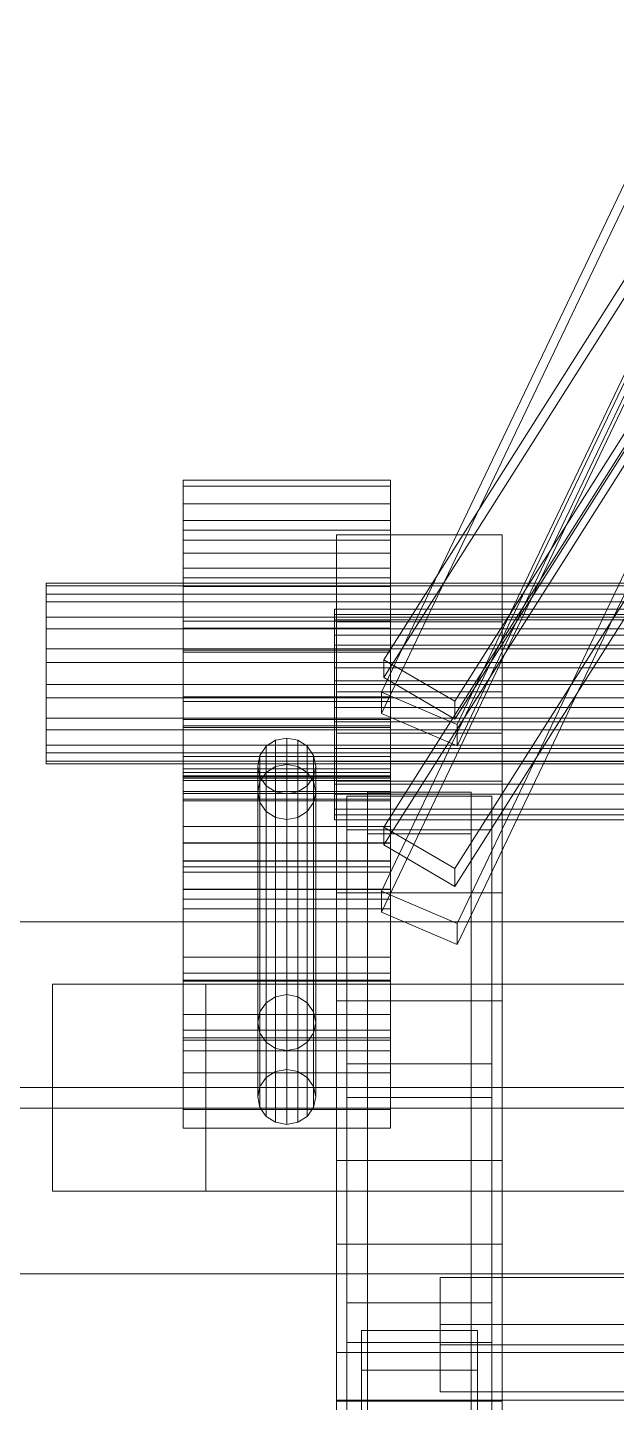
# Model space of a CAD drawing. Header units: millimetres. Extents: x -2500 to 58855, y -53268 to 6837.
# Drawn here: x -524.5 to -382.5, y -32676.1 to -32344 of the extents above; entities that cross this region are included whole.
import ezdxf

# ---------------------------------------------------------------- set-up
doc = ezdxf.new("R2010")
doc.units = ezdxf.units.MM
for name, color, linetype, lineweight in [('frontal_C01', 7, 'Continuous', 0), ('frontal_C03', 7, 'Continuous', 0), ('frontal_secador', 7, 'Continuous', 0)]:
    doc.layers.add(name, color=color, linetype=linetype, lineweight=lineweight)

msp = doc.modelspace()

# ---------------------------------------------------------------- linework, layer by layer
at = {"layer": 'frontal_C01'}
for p, q in [((-439.114, -32504.528), (-299.114, -32210.846)), ((-439.114, -32509.65), (-299.114, -32215.969)), ((-280.886, -32218.645), (-420.886, -32512.326)), ((-420.886, -32517.449), (-280.886, -32223.768)), ((-439.114, -32552.554), (-299.114, -32258.872)), ((-439.114, -32557.676), (-299.114, -32263.995)), ((-280.886, -32266.671), (-420.886, -32560.352)), ((-420.886, -32565.475), (-280.886, -32271.794)), ((-487, -32467.819), (-487, -32463.049)), ((-487, -32463.049), (-487, -32465.419)), ((-437, -32463.049), (-487, -32463.049)), ((-437, -32465.419), (-437, -32463.049)), ((-437, -32463.049), (-437, -32467.819)), ((-487, -32465.419), (-487, -32474.567)), ((-437, -32465.419), (-487, -32465.419)), ((-410, -32466.523), (-450, -32466.523)), ((-450, -32466.523), (-450, -32504.418)), ((-450, -32637.817), (-450, -32466.523)), ((-437, -32474.567), (-437, -32465.419)), ((-410, -32504.418), (-410, -32466.523)), ((-410, -32466.523), (-410, -32637.817)), ((-487, -32479.002), (-487, -32467.819)), ((-437, -32467.819), (-487, -32467.819)), ((-437, -32467.819), (-437, -32479.002)), ((-487, -32474.567), (-487, -32489.101)), ((-437, -32474.567), (-487, -32474.567)), ((-437, -32489.101), (-437, -32474.567)), ((-487, -32494.896), (-487, -32479.002)), ((-437, -32479.002), (-487, -32479.002)), ((-437, -32479.002), (-437, -32494.896)), ((-450.5, -32487.089), (-450.5, -32484.501)), ((-450.5, -32484.501), (-450.5, -32485.787)), ((-342.5, -32484.501), (-450.5, -32484.501)), ((-450.5, -32485.787), (-450.5, -32490.75)), ((-342.5, -32485.787), (-450.5, -32485.787)), ((-487, -32489.101), (-487, -32506.808)), ((-437, -32489.101), (-487, -32489.101)), ((-450.5, -32493.157), (-450.5, -32487.089)), ((-342.5, -32487.089), (-450.5, -32487.089)), ((-437, -32506.808), (-437, -32489.101)), ((-450.5, -32490.75), (-450.5, -32498.635)), ((-342.5, -32490.75), (-450.5, -32490.75)), ((-450.5, -32501.78), (-450.5, -32493.157)), ((-342.5, -32493.157), (-450.5, -32493.157)), ((-487, -32513.081), (-487, -32494.896)), ((-487, -32494.896), (-437, -32494.896)), ((-437, -32494.896), (-437, -32513.081)), ((-450.5, -32498.635), (-450.5, -32508.243)), ((-342.5, -32498.635), (-450.5, -32498.635)), ((-450.5, -32511.646), (-450.5, -32501.78)), ((-450.5, -32501.78), (-342.5, -32501.78)), ((-487, -32506.808), (-487, -32524.993)), ((-437, -32506.808), (-487, -32506.808)), ((-450, -32504.418), (-410, -32504.418)), ((-450, -32675.711), (-450, -32504.418)), ((-420.886, -32512.326), (-439.114, -32504.528)), ((-439.114, -32504.528), (-439.114, -32509.65)), ((-437, -32524.993), (-437, -32506.808)), ((-410, -32675.711), (-410, -32504.418)), ((-450.5, -32508.243), (-450.5, -32518.109)), ((-342.5, -32508.243), (-450.5, -32508.243)), ((-439.114, -32509.65), (-420.886, -32517.449)), ((-487, -32591.128), (-487, -32511.084)), ((-487, -32511.084), (-437, -32511.084)), ((-487, -32525.295), (-487, -32511.084)), ((-487, -32530.788), (-487, -32513.081)), ((-437, -32513.081), (-487, -32513.081)), ((-450.5, -32521.253), (-450.5, -32511.646)), ((-342.5, -32511.646), (-450.5, -32511.646)), ((-437, -32511.084), (-437, -32591.128)), ((-437, -32511.084), (-437, -32525.295)), ((-437, -32513.081), (-437, -32530.788)), ((-420.886, -32517.449), (-420.886, -32512.326)), ((-450.5, -32518.109), (-450.5, -32526.732)), ((-342.5, -32518.109), (-450.5, -32518.109)), ((-464.679, -32522.502), (-466.95, -32523.939)), ((-462, -32521.997), (-464.679, -32522.502)), ((-464.679, -32596.142), (-464.679, -32522.502)), ((-459.321, -32522.502), (-462, -32521.997)), ((-462, -32595.637), (-462, -32521.997)), ((-457.05, -32523.939), (-459.321, -32522.502)), ((-459.321, -32596.142), (-459.321, -32522.502)), ((-450.5, -32529.139), (-450.5, -32521.253)), ((-342.5, -32521.253), (-450.5, -32521.253)), ((-487, -32582.339), (-487, -32524.707)), ((-487, -32524.707), (-437, -32524.707)), ((-487, -32530.391), (-487, -32524.707)), ((-487, -32524.993), (-487, -32540.886)), ((-437, -32524.993), (-487, -32524.993)), ((-437, -32525.295), (-487, -32525.295)), ((-487, -32525.295), (-487, -32605.338)), ((-468.467, -32526.09), (-469, -32528.628)), ((-466.95, -32523.939), (-468.467, -32526.09)), ((-468.467, -32599.731), (-468.467, -32526.09)), ((-466.95, -32597.579), (-466.95, -32523.939)), ((-455.533, -32526.09), (-457.05, -32523.939)), ((-457.05, -32597.579), (-457.05, -32523.939)), ((-455, -32528.628), (-455.533, -32526.09)), ((-455.533, -32599.731), (-455.533, -32526.09)), ((-450.5, -32526.732), (-450.5, -32532.8)), ((-342.5, -32526.732), (-450.5, -32526.732)), ((-437, -32524.707), (-437, -32582.339)), ((-437, -32524.707), (-437, -32530.391)), ((-437, -32540.886), (-437, -32524.993)), ((-437, -32605.338), (-437, -32525.295)), ((-487, -32586.128), (-487, -32528.497)), ((-487, -32528.497), (-437, -32528.497)), ((-487, -32552.181), (-487, -32528.497)), ((-469, -32528.628), (-468.467, -32531.166)), ((-469, -32602.268), (-469, -32528.628)), ((-455.533, -32531.166), (-455, -32528.628)), ((-455, -32528.628), (-455, -32602.268)), ((-450.5, -32534.102), (-450.5, -32529.139)), ((-342.5, -32529.139), (-450.5, -32529.139)), ((-437, -32528.497), (-437, -32586.128)), ((-437, -32528.497), (-437, -32552.181)), ((-437, -32530.391), (-487, -32530.391)), ((-487, -32530.391), (-487, -32588.023)), ((-487, -32545.322), (-487, -32530.788)), ((-437, -32530.788), (-487, -32530.788)), ((-468.467, -32531.166), (-466.95, -32533.317)), ((-468.467, -32604.806), (-468.467, -32531.166)), ((-466.95, -32533.317), (-464.679, -32534.755)), ((-466.95, -32606.958), (-466.95, -32533.317)), ((-459.321, -32534.755), (-457.05, -32533.317)), ((-457.05, -32533.317), (-455.533, -32531.166)), ((-457.05, -32606.958), (-457.05, -32533.317)), ((-455.533, -32604.806), (-455.533, -32531.166)), ((-450.5, -32532.8), (-450.5, -32535.388)), ((-342.5, -32532.8), (-450.5, -32532.8)), ((-437, -32588.023), (-437, -32530.391)), ((-437, -32530.788), (-437, -32545.322)), ((-464.679, -32534.755), (-462, -32535.26)), ((-464.679, -32608.395), (-464.679, -32534.755)), ((-462, -32535.26), (-459.321, -32534.755)), ((-462, -32608.9), (-462, -32535.26)), ((-459.321, -32608.395), (-459.321, -32534.755)), ((-450.5, -32535.388), (-450.5, -32534.102)), ((-342.5, -32534.102), (-450.5, -32534.102)), ((-342.5, -32535.388), (-450.5, -32535.388)), ((-487, -32540.886), (-487, -32552.07)), ((-437, -32540.886), (-487, -32540.886)), ((-437, -32552.07), (-437, -32540.886)), ((-487, -32554.47), (-487, -32545.322)), ((-437, -32545.322), (-487, -32545.322)), ((-437, -32545.322), (-437, -32554.47)), ((-487, -32552.07), (-487, -32556.84)), ((-437, -32552.07), (-487, -32552.07)), ((-437, -32552.181), (-487, -32552.181)), ((-487, -32552.181), (-487, -32609.812)), ((-420.886, -32560.352), (-439.114, -32552.554)), ((-439.114, -32552.554), (-439.114, -32557.676)), ((-437, -32556.84), (-437, -32552.07)), ((-437, -32609.812), (-437, -32552.181)), ((-487, -32556.84), (-487, -32554.47)), ((-437, -32554.47), (-487, -32554.47)), ((-437, -32554.47), (-437, -32556.84)), ((-437, -32556.84), (-487, -32556.84)), ((-439.114, -32557.676), (-420.886, -32565.475)), ((-420.886, -32565.475), (-420.886, -32560.352)), ((-437, -32582.339), (-487, -32582.339)), ((-487, -32582.339), (-487, -32588.023)), ((-437, -32588.023), (-437, -32582.339)), ((-437, -32586.128), (-487, -32586.128)), ((-487, -32586.128), (-487, -32609.812)), ((-437, -32609.812), (-437, -32586.128)), ((-487, -32588.023), (-437, -32588.023)), ((-437, -32591.128), (-487, -32591.128)), ((-487, -32591.128), (-487, -32605.338)), ((-437, -32605.338), (-437, -32591.128)), ((-466.95, -32597.579), (-464.679, -32596.142)), ((-464.679, -32596.142), (-462, -32595.637)), ((-462, -32595.637), (-459.321, -32596.142)), ((-459.321, -32596.142), (-457.05, -32597.579)), ((-469, -32602.268), (-468.467, -32599.731)), ((-468.467, -32599.731), (-466.95, -32597.579)), ((-457.05, -32597.579), (-455.533, -32599.731)), ((-455.533, -32599.731), (-455, -32602.268)), ((-468.467, -32604.806), (-469, -32602.268)), ((-455, -32602.268), (-455.533, -32604.806)), ((-487, -32605.338), (-437, -32605.338)), ((-466.95, -32606.958), (-468.467, -32604.806)), ((-455.533, -32604.806), (-457.05, -32606.958)), ((-464.679, -32608.395), (-466.95, -32606.958)), ((-462, -32608.9), (-464.679, -32608.395)), ((-459.321, -32608.395), (-462, -32608.9)), ((-457.05, -32606.958), (-459.321, -32608.395)), ((-487, -32609.812), (-437, -32609.812)), ((-410, -32637.817), (-450, -32637.817)), ((-450, -32637.817), (-450, -32675.711)), ((-450, -32746.676), (-450, -32637.817)), ((-410, -32675.711), (-410, -32637.817)), ((-410, -32637.817), (-410, -32746.676)), ((-425, -32662.134), (-425, -32645.87)), ((-425, -32645.87), (425, -32645.87)), ((-425, -32657.238), (-425, -32645.87)), ((-447.5, -32661.566), (-447.5, -32651.961)), ((-447.5, -32651.961), (-412.5, -32651.961)), ((-447.5, -32926.695), (-447.5, -32651.961)), ((-412.5, -32651.961), (-412.5, -32661.566)), ((-412.5, -32651.961), (-412.5, -32926.695)), ((-444, -32668.278), (-444, -32658.673)), ((-444, -32658.673), (-416, -32658.673)), ((-444, -32742.233), (-444, -32658.673)), ((425, -32657.238), (-425, -32657.238)), ((-425, -32657.238), (-425, -32673.503)), ((-416, -32658.673), (-416, -32668.278)), ((-416, -32658.673), (-416, -32742.233)), ((-412.5, -32661.566), (-447.5, -32661.566)), ((-447.5, -32936.3), (-447.5, -32661.566)), ((425, -32662.134), (-425, -32662.134)), ((-425, -32662.134), (-425, -32673.503)), ((-412.5, -32936.3), (-412.5, -32661.566)), ((-416, -32668.278), (-444, -32668.278)), ((-444, -32668.278), (-444, -32751.838)), ((-416, -32751.838), (-416, -32668.278)), ((-450, -32675.711), (-410, -32675.711)), ((-450, -32784.57), (-450, -32675.711)), ((-425, -32673.503), (425, -32673.503)), ((-410, -32784.57), (-410, -32675.711))]:
    msp.add_line(p, q, dxfattribs=at)
at = {"layer": 'frontal_C03'}
for p, q in [((-438.542, -32496.708), (-298.542, -32275.205)), ((-298.542, -32279.514), (-438.542, -32501.017)), ((-421.458, -32506.722), (-281.458, -32285.22)), ((-421.458, -32511.031), (-281.458, -32289.529)), ((-438.542, -32537.104), (-298.542, -32315.602)), ((-298.542, -32319.911), (-438.542, -32541.413)), ((-421.458, -32547.119), (-281.458, -32325.616)), ((-421.458, -32551.428), (-281.458, -32329.925)), ((-487, -32459.044), (-487, -32453.338)), ((-487, -32453.338), (-487, -32454.736)), ((-437, -32453.338), (-487, -32453.338)), ((-437, -32454.736), (-437, -32453.338)), ((-437, -32453.338), (-437, -32459.044)), ((-487, -32454.736), (-487, -32463.026)), ((-437, -32454.736), (-487, -32454.736)), ((-437, -32463.026), (-437, -32454.736)), ((-487, -32470.984), (-487, -32459.044)), ((-437, -32459.044), (-487, -32459.044)), ((-437, -32459.044), (-437, -32470.984)), ((-487, -32463.026), (-487, -32476.944)), ((-437, -32463.026), (-487, -32463.026)), ((-437, -32476.944), (-437, -32463.026)), ((-487, -32487.342), (-487, -32470.984)), ((-437, -32470.984), (-487, -32470.984)), ((-437, -32470.984), (-437, -32487.342)), ((-487, -32476.944), (-487, -32494.372)), ((-437, -32476.944), (-487, -32476.944)), ((-437, -32494.372), (-437, -32476.944)), ((-520, -32480.829), (-520, -32478.158)), ((-520, -32478.158), (-520, -32478.813)), ((520, -32478.158), (-520, -32478.158)), ((-520, -32478.813), (-520, -32482.693)), ((520, -32478.813), (-520, -32478.813)), ((-520, -32486.418), (-520, -32480.829)), ((520, -32480.829), (-520, -32480.829)), ((-520, -32482.693), (-520, -32489.208)), ((520, -32482.693), (-520, -32482.693)), ((-520, -32494.075), (-520, -32486.418)), ((520, -32486.418), (-520, -32486.418)), ((-520, -32489.208), (-520, -32497.366)), ((520, -32489.208), (-520, -32489.208)), ((-487, -32505.628), (-487, -32487.342)), ((-487, -32487.342), (-437, -32487.342)), ((-410, -32487.515), (-450, -32487.515)), ((-450, -32487.515), (-450, -32526.037)), ((-450, -32514.446), (-450, -32487.515)), ((-437, -32487.342), (-437, -32505.628)), ((-410, -32526.037), (-410, -32487.515)), ((-410, -32487.515), (-410, -32514.446)), ((-520, -32502.634), (-520, -32494.075)), ((-520, -32494.075), (520, -32494.075)), ((-487, -32494.372), (-487, -32512.658)), ((-437, -32494.372), (-487, -32494.372)), ((-421.458, -32506.722), (-438.542, -32496.708)), ((-438.542, -32496.708), (-438.542, -32501.017)), ((-437, -32512.658), (-437, -32494.372)), ((-520, -32497.366), (-520, -32505.925)), ((520, -32497.366), (-520, -32497.366)), ((-520, -32510.792), (-520, -32502.634)), ((520, -32502.634), (-520, -32502.634)), ((-438.542, -32501.017), (-421.458, -32511.031)), ((-520, -32505.925), (-520, -32513.582)), ((520, -32505.925), (-520, -32505.925)), ((-487, -32523.056), (-487, -32505.628)), ((-437, -32505.628), (-487, -32505.628)), ((-487, -32574.103), (-487, -32506.776)), ((-487, -32506.776), (-437, -32506.776)), ((-487, -32521.222), (-487, -32506.776)), ((-437, -32505.628), (-437, -32523.056)), ((-437, -32506.776), (-437, -32574.103)), ((-437, -32506.776), (-437, -32521.222)), ((-421.458, -32511.031), (-421.458, -32506.722)), ((-520, -32517.307), (-520, -32510.792)), ((520, -32510.792), (-520, -32510.792)), ((-487, -32512.658), (-487, -32529.016)), ((-437, -32512.658), (-487, -32512.658)), ((-437, -32529.016), (-437, -32512.658)), ((-520, -32513.582), (-520, -32519.171)), ((520, -32513.582), (-520, -32513.582)), ((-464.679, -32516.135), (-466.95, -32517.597)), ((-462, -32515.622), (-464.679, -32516.135)), ((-464.679, -32578.076), (-464.679, -32516.135)), ((-459.321, -32516.135), (-462, -32515.622)), ((-462, -32577.563), (-462, -32515.622)), ((-457.05, -32517.597), (-459.321, -32516.135)), ((-459.321, -32578.076), (-459.321, -32516.135)), ((-410, -32514.446), (-450, -32514.446)), ((-450, -32514.446), (-450, -32552.968)), ((-450, -32579.08), (-450, -32514.446)), ((-410, -32552.968), (-410, -32514.446)), ((-410, -32514.446), (-410, -32579.08)), ((-520, -32521.187), (-520, -32517.307)), ((520, -32517.307), (-520, -32517.307)), ((-520, -32519.171), (-520, -32521.842)), ((520, -32519.171), (-520, -32519.171)), ((-487, -32568.538), (-487, -32520.063)), ((-487, -32520.063), (-437, -32520.063)), ((-487, -32525.841), (-487, -32520.063)), ((-468.467, -32519.784), (-469, -32522.364)), ((-466.95, -32517.597), (-468.467, -32519.784)), ((-468.467, -32581.725), (-468.467, -32519.784)), ((-466.95, -32579.538), (-466.95, -32517.597)), ((-455.533, -32519.784), (-457.05, -32517.597)), ((-457.05, -32579.538), (-457.05, -32517.597)), ((-455, -32522.364), (-455.533, -32519.784)), ((-455.533, -32581.725), (-455.533, -32519.784)), ((-437, -32520.063), (-437, -32568.538)), ((-437, -32520.063), (-437, -32525.841)), ((-520, -32521.842), (-520, -32521.187)), ((520, -32521.187), (-520, -32521.187)), ((520, -32521.842), (-520, -32521.842)), ((-437, -32521.222), (-487, -32521.222)), ((-487, -32521.222), (-487, -32588.549)), ((-487, -32536.974), (-487, -32523.056)), ((-437, -32523.056), (-487, -32523.056)), ((-469, -32522.364), (-468.467, -32524.943)), ((-469, -32584.305), (-469, -32522.364)), ((-455.533, -32524.943), (-455, -32522.364)), ((-455, -32522.364), (-455, -32584.305)), ((-437, -32588.549), (-437, -32521.222)), ((-437, -32523.056), (-437, -32536.974)), ((-487, -32572.39), (-487, -32523.915)), ((-487, -32523.915), (-437, -32523.915)), ((-487, -32547.991), (-487, -32523.915)), ((-437, -32525.841), (-487, -32525.841)), ((-487, -32525.841), (-487, -32574.317)), ((-468.467, -32524.943), (-466.95, -32527.13)), ((-468.467, -32586.884), (-468.467, -32524.943)), ((-457.05, -32527.13), (-455.533, -32524.943)), ((-455.533, -32586.884), (-455.533, -32524.943)), ((-450, -32526.037), (-410, -32526.037)), ((-450, -32552.968), (-450, -32526.037)), ((-437, -32523.915), (-437, -32572.39)), ((-437, -32523.915), (-437, -32547.991)), ((-437, -32574.317), (-437, -32525.841)), ((-410, -32552.968), (-410, -32526.037)), ((-487, -32529.016), (-487, -32540.956)), ((-437, -32529.016), (-487, -32529.016)), ((-466.95, -32527.13), (-464.679, -32528.592)), ((-466.95, -32589.072), (-466.95, -32527.13)), ((-464.679, -32528.592), (-462, -32529.105)), ((-464.679, -32590.533), (-464.679, -32528.592)), ((-462, -32529.105), (-459.321, -32528.592)), ((-462, -32591.046), (-462, -32529.105)), ((-459.321, -32528.592), (-457.05, -32527.13)), ((-459.321, -32590.533), (-459.321, -32528.592)), ((-457.05, -32589.072), (-457.05, -32527.13)), ((-447.5, -32537.747), (-447.5, -32529.667)), ((-447.5, -32529.667), (-412.5, -32529.667)), ((-447.5, -32857.106), (-447.5, -32529.667)), ((-417.5, -32528.676), (-442.5, -32528.676)), ((-442.5, -32528.676), (-442.5, -32538.737)), ((-442.5, -32920.749), (-442.5, -32528.676)), ((-437, -32540.956), (-437, -32529.016)), ((-417.5, -32538.737), (-417.5, -32528.676)), ((-417.5, -32528.676), (-417.5, -32920.749)), ((-412.5, -32529.667), (-412.5, -32537.747)), ((-412.5, -32529.667), (-412.5, -32857.106)), ((-487, -32545.264), (-487, -32536.974)), ((-437, -32536.974), (-487, -32536.974)), ((-412.5, -32537.747), (-447.5, -32537.747)), ((-447.5, -32865.185), (-447.5, -32537.747)), ((-442.5, -32538.737), (-417.5, -32538.737)), ((-442.5, -32930.81), (-442.5, -32538.737)), ((-421.458, -32547.119), (-438.542, -32537.104)), ((-438.542, -32537.104), (-438.542, -32541.413)), ((-437, -32536.974), (-437, -32545.264)), ((-417.5, -32930.81), (-417.5, -32538.737)), ((-412.5, -32865.185), (-412.5, -32537.747)), ((-487, -32540.956), (-487, -32546.662)), ((-437, -32540.956), (-487, -32540.956)), ((-438.542, -32541.413), (-421.458, -32551.428)), ((-437, -32546.662), (-437, -32540.956)), ((-487, -32546.662), (-487, -32545.264)), ((-437, -32545.264), (-487, -32545.264)), ((-437, -32546.662), (-487, -32546.662)), ((-437, -32545.264), (-437, -32546.662)), ((-437, -32547.991), (-487, -32547.991)), ((-487, -32547.991), (-487, -32596.467)), ((-437, -32596.467), (-437, -32547.991)), ((-421.458, -32551.428), (-421.458, -32547.119)), ((-450, -32552.968), (-410, -32552.968)), ((-450, -32617.602), (-450, -32552.968)), ((-410, -32617.602), (-410, -32552.968)), ((-437, -32568.538), (-487, -32568.538)), ((-487, -32568.538), (-487, -32574.317)), ((-437, -32574.317), (-437, -32568.538)), ((-437, -32572.39), (-487, -32572.39)), ((-487, -32572.39), (-487, -32596.467)), ((-437, -32596.467), (-437, -32572.39)), ((-437, -32574.103), (-487, -32574.103)), ((-487, -32574.103), (-487, -32588.549)), ((-487, -32574.317), (-437, -32574.317)), ((-437, -32588.549), (-437, -32574.103)), ((-468.467, -32581.725), (-466.95, -32579.538)), ((-466.95, -32579.538), (-464.679, -32578.076)), ((-464.679, -32578.076), (-462, -32577.563)), ((-462, -32577.563), (-459.321, -32578.076)), ((-459.321, -32578.076), (-457.05, -32579.538)), ((-457.05, -32579.538), (-455.533, -32581.725)), ((-410, -32579.08), (-450, -32579.08)), ((-450, -32579.08), (-450, -32617.602)), ((-450, -32902.251), (-450, -32579.08)), ((-410, -32617.602), (-410, -32579.08)), ((-410, -32579.08), (-410, -32902.251)), ((-469, -32584.305), (-468.467, -32581.725)), ((-455.533, -32581.725), (-455, -32584.305)), ((-468.467, -32586.884), (-469, -32584.305)), ((-455, -32584.305), (-455.533, -32586.884)), ((-487, -32588.549), (-437, -32588.549)), ((-466.95, -32589.072), (-468.467, -32586.884)), ((-464.679, -32590.533), (-466.95, -32589.072)), ((-457.05, -32589.072), (-459.321, -32590.533)), ((-455.533, -32586.884), (-457.05, -32589.072)), ((-462, -32591.046), (-464.679, -32590.533)), ((-459.321, -32590.533), (-462, -32591.046)), ((-487, -32596.467), (-437, -32596.467)), ((-447.5, -32602.381), (-447.5, -32594.301)), ((-447.5, -32594.301), (-412.5, -32594.301)), ((-447.5, -32921.74), (-447.5, -32594.301)), ((-412.5, -32594.301), (-412.5, -32602.381)), ((-412.5, -32594.301), (-412.5, -32921.74)), ((-412.5, -32602.381), (-447.5, -32602.381)), ((-447.5, -32929.819), (-447.5, -32602.381)), ((-412.5, -32929.819), (-412.5, -32602.381)), ((-450, -32617.602), (-410, -32617.602)), ((-450, -32940.773), (-450, -32617.602)), ((-410, -32940.773), (-410, -32617.602)), ((-450, -32677.647), (-450, -32663.966)), ((-450, -32663.966), (450, -32663.966)), ((-450, -32675.523), (-450, -32663.966)), ((450, -32675.523), (-450, -32675.523)), ((-450, -32675.523), (-450, -32689.204))]:
    msp.add_line(p, q, dxfattribs=at)
at = {"layer": 'frontal_secador'}
for p, q in [((-700, -32560), (-90, -32560)), ((-518.491, -32575), (-300.174, -32575)), ((-481.509, -32575), (-518.491, -32575)), ((-518.491, -32575), (-518.491, -32625)), ((-263.192, -32575), (-481.509, -32575)), ((-481.509, -32625), (-481.509, -32575)), ((-700, -32600), (-90, -32600)), ((-700, -32605), (-90, -32605)), ((-518.491, -32625), (-481.509, -32625)), ((-300.174, -32625), (-518.491, -32625)), ((-481.509, -32625), (-263.192, -32625)), ((-700, -32645), (-90, -32645))]:
    msp.add_line(p, q, dxfattribs=at)

doc.saveas('drawing.dxf')
